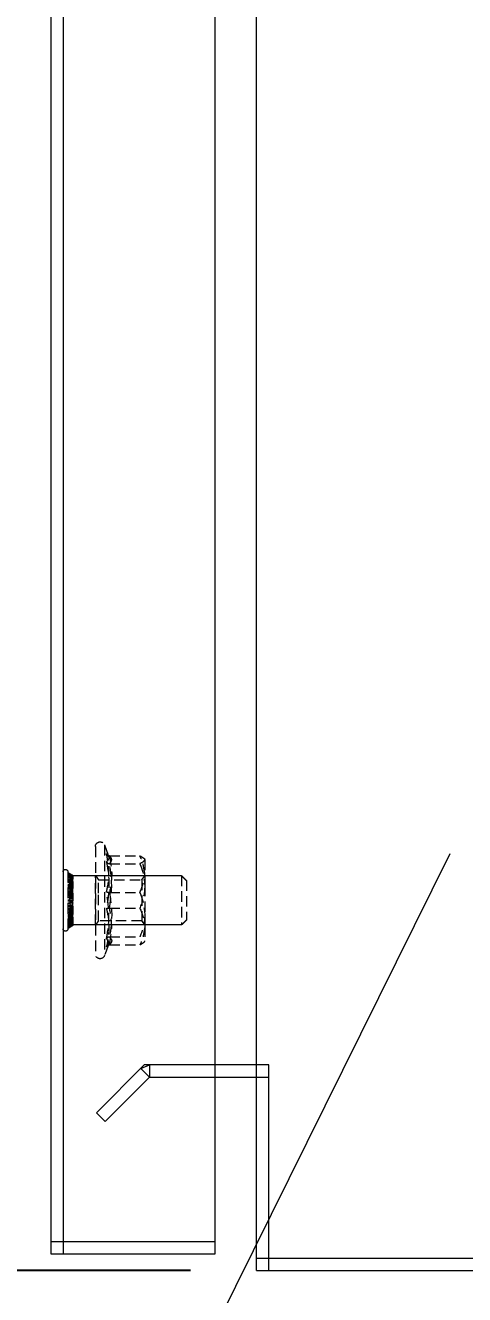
# Model space of a CAD drawing. Header units: millimetres. Extents: x 2263 to 4834, y 1210 to 3036.
# Drawn here: x 4444.4 to 4497.7, y 2255.4 to 2409.7 of the extents above; entities that cross this region are included whole.
import ezdxf

# ---------------------------------------------------------------- set-up
doc = ezdxf.new("R2010")
doc.units = ezdxf.units.MM
doc.linetypes.add('HIDDEN', pattern=[1.905, 1.27, -0.635])
for name, color, linetype in [('AMLAYER_BENDLINE_BACK', 1, 'HIDDEN'), ('BUSBAR', 3, 'Continuous'), ('GR1-1', 3, 'Continuous')]:
    doc.layers.add(name, color=color, linetype=linetype)
doc.styles.add('TAMCO', font='cordia.shx', dxfattribs={"width": 0.8, "height": 25})
doc.dimstyles.new('TAMCO', dxfattribs={"dimtxt": 25, "dimasz": 12, "dimexe": 4, "dimexo": 8, "dimgap": 7, "dimtad": 2, "dimdec": 1, "dimdsep": 46, "dimtxsty": 'TAMCO', "dimblk": 'OPEN30', "dimcen": 2.5, "dimclrd": 4, "dimclre": 4, "dimclrt": 3, "dimadec": 0, "dimazin": 0, "dimtfac": 1, "dimtdec": 1, "dimtmove": 0, "dimatfit": 3, "dimldrblk": 'OPEN30', "dimfxl": 1, "dimarcsym": 0})

# ---------------------------------------------------------------- blocks, each defined once
blk = doc.blocks.new('_Open30')
at = {"color": 0, "linetype": 'ByBlock', "lineweight": -2}
for p, q in [((-1, 0.268), (0, 0)), ((0, 0), (-1, -0.268)), ((0, 0), (-1, 0))]:
    blk.add_line(p, q, dxfattribs=at)
blk = doc.blocks.new('*D40')
at = {"color": 4, "lineweight": -2}
for p, q in [((4439.44, 2675.33), (4390.23, 2675.33)), ((4394.23, 2663.33), (4394.23, 2272.33)), ((4439.44, 2260.33), (4390.23, 2260.33))]:
    blk.add_line(p, q, dxfattribs=at)
at = {"layer": 'DEFPOINTS', "color": 0}
for p in [(4447.44, 2675.33), (4394.23, 2260.33), (4447.44, 2260.33)]:
    blk.add_point(p, dxfattribs=at)
at = {"color": 4, "lineweight": -2, "xscale": 12, "yscale": 12, "zscale": 12}
for p, rotation in [((4394.23, 2675.33), 90), ((4394.23, 2260.33), 270)]:
    blk.add_blockref('_Open30', p, dxfattribs=dict(at, rotation=rotation))
at = {"color": 3, "lineweight": 9, "insert": (4374.73, 2467.83), "char_height": 25, "attachment_point": 5, "rotation": 90, "style": 'TAMCO'}
blk.add_mtext('415', dxfattribs=at)
blk = doc.blocks.new('*D53')
at = {"layer": 'BUSBAR', "color": 4, "lineweight": -2}
for p, q in [((4472.44, 2250.33), (4472.44, 2148.17)), ((4597.44, 2250.33), (4597.44, 2148.17)), ((4585.44, 2152.17), (4484.44, 2152.17))]:
    blk.add_line(p, q, dxfattribs=at)
at = {"layer": 'DEFPOINTS', "color": 0}
for p in [(4472.44, 2258.33), (4597.44, 2258.33), (4472.44, 2152.17)]:
    blk.add_point(p, dxfattribs=at)
at = {"layer": 'BUSBAR', "color": 4, "lineweight": -2, "xscale": 12, "yscale": 12, "zscale": 12, "rotation": 180}
blk.add_blockref('_Open30', (4472.44, 2152.17), dxfattribs=at)
at = {"layer": 'BUSBAR', "color": 4, "lineweight": -2, "xscale": 12, "yscale": 12, "zscale": 12}
blk.add_blockref('_Open30', (4597.44, 2152.17), dxfattribs=at)
at = {"layer": 'BUSBAR', "color": 3, "lineweight": 9, "insert": (4534.94, 2132.67), "char_height": 25, "attachment_point": 5, "style": 'TAMCO'}
blk.add_mtext('125', dxfattribs=at)
blk = doc.blocks.new('*D54')
at = {"layer": 'BUSBAR', "color": 4, "lineweight": -2}
for p, q in [((4464.44, 2708.33), (4335.65, 2708.33)), ((4339.65, 2696.33), (4339.65, 2270.33)), ((4464.44, 2258.33), (4335.65, 2258.33))]:
    blk.add_line(p, q, dxfattribs=at)
at = {"layer": 'DEFPOINTS', "color": 0}
for p in [(4472.44, 2708.33), (4339.65, 2258.33), (4472.44, 2258.33)]:
    blk.add_point(p, dxfattribs=at)
at = {"layer": 'BUSBAR', "color": 4, "lineweight": -2, "xscale": 12, "yscale": 12, "zscale": 12}
for p, rotation in [((4339.65, 2708.33), 90), ((4339.65, 2258.33), 270)]:
    blk.add_blockref('_Open30', p, dxfattribs=dict(at, rotation=rotation))
at = {"layer": 'BUSBAR', "color": 3, "lineweight": 9, "insert": (4320.15, 2483.33), "char_height": 25, "attachment_point": 5, "rotation": 90, "style": 'TAMCO'}
blk.add_mtext('450', dxfattribs=at)
blk = doc.blocks.new('6X10')
at = {"color": 1, "linetype": 'HIDDEN', "lineweight": 9}
for p, q in [((44520.8, -24180.64), (44520.8, -24186.64)), ((44534, -24180.63), (44534, -24180.78)), ((44534.38, -24180.65), (44534, -24180.65)), ((44534.38, -24180.65), (44534, -24180.65)), ((44534.6, -24180.58), (44534.38, -24180.58)), ((44534.6, -24180.63), (44534.38, -24180.63)), ((44534.38, -24180.63), (44534.38, -24180.78)), ((44534.6, -24180.64), (44534.38, -24180.64)), ((44534.6, -24180.69), (44534.38, -24180.69)), ((44534.6, -24180.19), (44534.6, -24187.1)), ((44535.2, -24180.19), (44535.2, -24187.1)), ((44520.2, -24181.24), (44520.2, -24186.05)), ((44534.38, -24180.69), (44534, -24180.69)), ((44534.38, -24180.73), (44534, -24180.73)), ((44534, -24180.78), (44534, -24180.75)), ((44534, -24180.75), (44534, -24181.09)), ((44534.38, -24180.77), (44534, -24180.77)), ((44534.38, -24180.82), (44534, -24180.82)), ((44534.38, -24180.93), (44534, -24180.93)), ((44534.38, -24181.01), (44534, -24181.01)), ((44534.38, -24181.09), (44534, -24181.09)), ((44534, -24181.36), (44534, -24181.09)), ((44534.38, -24181.18), (44534, -24181.18)), ((44534.38, -24181.36), (44534, -24181.36)), ((44534, -24181.36), (44534, -24182)), ((44534.38, -24181.47), (44534, -24181.47)), ((44534.38, -24181.58), (44534, -24181.58)), ((44534.38, -24181.71), (44534, -24181.71)), ((44534.38, -24181.94), (44534, -24181.94)), ((44534, -24182), (44534, -24182.21)), ((44534.38, -24182.08), (44534, -24182.08)), ((44534.38, -24182.21), (44534, -24182.21)), ((44534, -24182.79), (44534, -24182.21)), ((44534.6, -24180.71), (44534.38, -24180.71)), ((44534.6, -24180.71), (44534.38, -24180.71)), ((44534.6, -24180.75), (44534.38, -24180.75)), ((44534.38, -24180.75), (44534.38, -24181.36)), ((44534.38, -24180.75), (44534.38, -24180.78)), ((44534.6, -24180.78), (44534.38, -24180.78)), ((44534.6, -24180.81), (44534.38, -24180.81)), ((44534.6, -24180.9), (44534.38, -24180.9)), ((44534.6, -24181.11), (44534.38, -24181.11)), ((44534.6, -24181.17), (44534.38, -24181.17)), ((44534.6, -24181.36), (44534.38, -24181.36)), ((44534.38, -24181.58), (44534.38, -24181.36)), ((44534.6, -24181.43), (44534.38, -24181.43)), ((44534.38, -24182), (44534.38, -24181.58)), ((44534.6, -24181.69), (44534.38, -24181.69)), ((44534.6, -24181.93), (44534.38, -24181.93)), ((44534.6, -24182), (44534.38, -24182)), ((44534.38, -24182), (44534.38, -24182.91)), ((44534.38, -24182.36), (44534, -24182.36)), ((44534.38, -24182.63), (44534, -24182.63)), ((44534, -24182.79), (44534, -24182.91)), ((44534.38, -24182.79), (44534, -24182.79)), ((44534, -24182.91), (44534, -24183.69)), ((44534.38, -24182.95), (44534, -24182.95)), ((44534.38, -24183.11), (44534, -24183.11)), ((44534.38, -24183.4), (44534, -24183.4)), ((44534.38, -24183.57), (44534, -24183.57)), ((44534, -24184.34), (44534, -24183.69)), ((44534, -24183.69), (44534, -24183.72)), ((44534.38, -24183.72), (44534, -24183.72)), ((44534.6, -24182.25), (44534.38, -24182.25)), ((44534.6, -24182.55), (44534.38, -24182.55)), ((44534.6, -24182.64), (44534.38, -24182.64)), ((44534.38, -24183.57), (44534.38, -24182.91)), ((44534.6, -24182.91), (44534.38, -24182.91)), ((44534.38, -24182.95), (44534.38, -24182.91)), ((44534.6, -24183), (44534.38, -24183)), ((44534.6, -24183.32), (44534.38, -24183.32)), ((44534.38, -24183.6), (44534.38, -24183.57)), ((44534.38, -24183.6), (44534.38, -24183.69)), ((44534.6, -24183.6), (44534.38, -24183.6)), ((44534.6, -24183.69), (44534.38, -24183.69)), ((44534.38, -24183.69), (44534.38, -24184.65)), ((44534.38, -24183.89), (44534, -24183.89)), ((44534.38, -24184.18), (44534, -24184.18)), ((44534.38, -24184.34), (44534, -24184.34)), ((44534, -24184.34), (44534, -24184.38)), ((44534, -24184.38), (44534, -24184.5)), ((44534.38, -24184.5), (44534, -24184.5)), ((44534, -24184.5), (44534, -24184.65)), ((44534, -24184.65), (44534, -24185.36)), ((44534.38, -24184.66), (44534, -24184.66)), ((44534.38, -24184.93), (44534, -24184.93)), ((44534.38, -24185.08), (44534, -24185.08)), ((44534.38, -24185.21), (44534, -24185.21)), ((44534.6, -24183.97), (44534.38, -24183.97)), ((44534.6, -24184.29), (44534.38, -24184.29)), ((44534.6, -24184.38), (44534.38, -24184.38)), ((44534.38, -24185.08), (44534.38, -24184.65)), ((44534.6, -24184.65), (44534.38, -24184.65)), ((44534.6, -24184.74), (44534.38, -24184.74)), ((44534.6, -24185.04), (44534.38, -24185.04)), ((44534.38, -24185.21), (44534.38, -24185.08)), ((44534.38, -24185.36), (44534.38, -24185.21)), ((44534.6, -24185.29), (44534.38, -24185.29)), ((44534.38, -24185.35), (44534, -24185.35)), ((44534, -24185.71), (44534, -24185.36)), ((44534.38, -24185.58), (44534, -24185.58)), ((44534.38, -24185.71), (44534, -24185.71)), ((44534, -24185.71), (44534, -24185.82)), ((44534.38, -24185.82), (44534, -24185.82)), ((44534, -24185.82), (44534, -24186.12)), ((44534.38, -24185.93), (44534, -24185.93)), ((44534.38, -24186.11), (44534, -24186.11)), ((44534, -24186.12), (44534, -24186.58)), ((44534.38, -24186.2), (44534, -24186.2)), ((44534.38, -24186.28), (44534, -24186.28)), ((44534.38, -24186.36), (44534, -24186.36)), ((44534.38, -24186.47), (44534, -24186.47)), ((44534.38, -24186.52), (44534, -24186.52)), ((44534.38, -24186.56), (44534, -24186.56)), ((44534, -24186.58), (44534, -24186.71)), ((44534.38, -24186.6), (44534, -24186.6)), ((44534.38, -24186.63), (44534, -24186.63)), ((44534.38, -24186.64), (44534, -24186.64)), ((44534.38, -24185.36), (44534.38, -24186.12)), ((44534.6, -24185.36), (44534.38, -24185.36)), ((44534.6, -24185.6), (44534.38, -24185.6)), ((44534.6, -24185.86), (44534.38, -24185.86)), ((44534.6, -24185.93), (44534.38, -24185.93)), ((44534.38, -24186.2), (44534.38, -24186.12)), ((44534.6, -24186.12), (44534.38, -24186.12)), ((44534.6, -24186.18), (44534.38, -24186.18)), ((44534.38, -24186.28), (44534.38, -24186.2)), ((44534.38, -24186.58), (44534.38, -24186.28)), ((44534.6, -24186.38), (44534.38, -24186.38)), ((44534.6, -24186.54), (44534.38, -24186.54)), ((44534.38, -24186.58), (44534.38, -24186.93)), ((44534.6, -24186.58), (44534.38, -24186.58)), ((44534.6, -24186.71), (44534.38, -24186.71)), ((44534.6, -24186.83), (44534.38, -24186.83)), ((44534.6, -24186.86), (44534.38, -24186.86)), ((44534.6, -24186.93), (44534.38, -24186.93)), ((44534.6, -24186.95), (44534.41, -24186.95)), ((44534.6, -24187), (44534.49, -24187)), ((44534.6, -24187.01), (44534.52, -24187.01))]:
    blk.add_line(p, q, dxfattribs=at)
for centre, start, end in [((44534.9, -24180.19), 0, 180), ((44534.9, -24187.1), 180, 0)]:
    blk.add_arc(centre, 0.297, start, end, dxfattribs=at)
for points, degree in [([(44520.8, -24180.64), (44520.2, -24181.24)], 1), ([(44534.38, -24180.64), (44534, -24180.64)], 1), ([(44534.6, -24180.63), (44534.38, -24180.63)], 1), ([(44535.2, -24180.2), (44535.2, -24180.2)], 1), ([(44520.2, -24186.05), (44520.8, -24186.64)], 1), ([(44534, -24186.64), (44534.38, -24186.64)], 1), ([(44534.6, -24186.84), (44534.49, -24186.77), (44534.37, -24186.83), (44534.25, -24186.86)], 3), ([(44534.28, -24186.87), (44534.39, -24186.83), (44534.5, -24186.79), (44534.6, -24186.85)], 3), ([(44534.28, -24186.87), (44534.39, -24186.88), (44534.5, -24186.94), (44534.6, -24187.01)], 3), ([(44534.52, -24187.01), (44534.6, -24187.01)], 1), ([(44535.2, -24187.09), (44535.2, -24187.09)], 1)]:
    blk.add_open_spline(points, degree=degree, dxfattribs=at)
at = {"color": 1, "lineweight": 9}
for points in [[(44534, -24180.64), (44520.8, -24180.64)], [(44520.8, -24186.64), (44534, -24186.64)]]:
    blk.add_open_spline(points, degree=1, dxfattribs=at)
at = {"color": 1, "linetype": 'HIDDEN', "lineweight": 9}
for points, knots in [([(44534.6, -24180.26), (44534.53, -24180.31), (44534.33, -24180.43), (44534.13, -24180.55), (44534, -24180.63)], [0, 0, 0, 0, 0.374628, 1, 1, 1, 1]), ([(44534, -24180.64), (44534.12, -24180.58), (44534.32, -24180.46), (44534.52, -24180.33), (44534.6, -24180.28)], [0, 0, 0, 0, 0.559493, 1, 1, 1, 1]), ([(44534.6, -24180.34), (44534.53, -24180.38), (44534.33, -24180.5), (44534.13, -24180.62), (44534, -24180.69)], [0, 0, 0, 0, 0.374625, 1, 1, 1, 1]), ([(44534, -24180.71), (44534.13, -24180.63), (44534.33, -24180.51), (44534.53, -24180.39), (44534.6, -24180.34)], [0, 0, 0, 0, 0.625374, 1, 1, 1, 1]), ([(44534, -24180.78), (44534.12, -24180.72), (44534.32, -24180.6), (44534.52, -24180.49), (44534.6, -24180.44)], [0, 0, 0, 0, 0.559495, 1, 1, 1, 1]), ([(44534.6, -24180.45), (44534.52, -24180.5), (44534.32, -24180.62), (44534.12, -24180.74), (44534, -24180.81)], [0, 0, 0, 0, 0.440506, 1, 1, 1, 1]), ([(44534.6, -24180.76), (44534.53, -24180.8), (44534.33, -24180.55), (44534.13, -24180.65), (44534, -24180.71)], [0, 0, 0, 0, 0.374628, 1, 1, 1, 1]), ([(44534.6, -24180.76), (44534.52, -24180.81), (44534.32, -24180.57), (44534.12, -24180.69), (44534, -24180.75)], [0, 0, 0, 0, 0.440505, 1, 1, 1, 1]), ([(44534, -24180.9), (44534.13, -24180.85), (44534.33, -24180.76), (44534.53, -24180.67), (44534.6, -24180.63)], [0, 0, 0, 0, 0.625372, 1, 1, 1, 1]), ([(44534.11, -24180.56), (44534.2, -24180.58), (44534.37, -24180.72), (44534.53, -24180.62), (44534.6, -24180.58)], [0.1790506, 0.1790506, 0.1790506, 0.1790506, 0.6253726, 1, 1, 1, 1]), ([(44534.6, -24180.86), (44534.53, -24180.89), (44534.33, -24180.97), (44534.13, -24181.05), (44534, -24181.11)], [0, 0, 0, 0, 0.374627, 1, 1, 1, 1]), ([(44534, -24181.17), (44534.13, -24181.11), (44534.33, -24181.01), (44534.53, -24180.91), (44534.6, -24180.87)], [0, 0, 0, 0, 0.625375, 1, 1, 1, 1]), ([(44534, -24181.36), (44534.13, -24181.32), (44534.33, -24181.25), (44534.53, -24181.17), (44534.6, -24181.15)], [0, 0, 0, 0, 0.625374, 1, 1, 1, 1]), ([(44534.6, -24181.16), (44534.53, -24181.19), (44534.33, -24181.28), (44534.13, -24181.37), (44534, -24181.43)], [0, 0, 0, 0, 0.374628, 1, 1, 1, 1]), ([(44534, -24181.69), (44534.13, -24181.63), (44534.33, -24181.55), (44534.53, -24181.47), (44534.6, -24181.44)], [0, 0, 0, 0, 0.625372, 1, 1, 1, 1]), ([(44534.6, -24181.77), (44534.41, -24181.82), (44534.21, -24181.87), (44534.01, -24181.92), (44534, -24181.93)], [0, 0, 0, 0, 0.950163, 1, 1, 1, 1]), ([(44534.6, -24181.78), (44534.53, -24181.81), (44534.33, -24181.88), (44534.13, -24181.95), (44534, -24182)], [0, 0, 0, 0, 0.374626, 1, 1, 1, 1]), ([(44534, -24182.25), (44534.13, -24182.23), (44534.33, -24182.19), (44534.53, -24182.15), (44534.6, -24182.14)], [0, 0, 0, 0, 0.625372, 1, 1, 1, 1]), ([(44534.6, -24182.48), (44534.52, -24182.49), (44534.32, -24182.51), (44534.12, -24182.54), (44534, -24182.55)], [0, 0, 0, 0, 0.440506, 1, 1, 1, 1]), ([(44534, -24182.64), (44534.01, -24182.64), (44534.21, -24182.59), (44534.41, -24182.54), (44534.6, -24182.49)], [0, 0, 0, 0, 0.049836, 1, 1, 1, 1]), ([(44534, -24182.91), (44534.13, -24182.9), (44534.33, -24182.89), (44534.53, -24182.87), (44534.6, -24182.87)], [0, 0, 0, 0, 0.625373, 1, 1, 1, 1]), ([(44534.6, -24182.88), (44534.53, -24182.9), (44534.33, -24182.94), (44534.13, -24182.97), (44534, -24183)], [0, 0, 0, 0, 0.374622, 1, 1, 1, 1]), ([(44534, -24183.32), (44534.12, -24183.3), (44534.32, -24183.28), (44534.52, -24183.25), (44534.6, -24183.24)], [0, 0, 0, 0, 0.559496, 1, 1, 1, 1]), ([(44534.6, -24183.64), (44534.53, -24183.64), (44534.33, -24183.62), (44534.13, -24183.61), (44534, -24183.6)], [0, 0, 0, 0, 0.374629, 1, 1, 1, 1]), ([(44534.6, -24183.65), (44534.53, -24183.65), (44534.33, -24183.66), (44534.13, -24183.68), (44534, -24183.69)], [0, 0, 0, 0, 0.374629, 1, 1, 1, 1]), ([(44534, -24183.97), (44534.01, -24183.97), (44534.21, -24184), (44534.41, -24184.02), (44534.6, -24184.05)], [0, 0, 0, 0, 0.049836, 1, 1, 1, 1]), ([(44534.6, -24184.41), (44534.53, -24184.39), (44534.33, -24184.35), (44534.13, -24184.32), (44534, -24184.29)], [0, 0, 0, 0, 0.374627, 1, 1, 1, 1]), ([(44534, -24184.38), (44534.13, -24184.39), (44534.33, -24184.4), (44534.53, -24184.42), (44534.6, -24184.42)], [0, 0, 0, 0, 0.625373, 1, 1, 1, 1]), ([(44534, -24184.65), (44534.12, -24184.68), (44534.32, -24184.73), (44534.52, -24184.78), (44534.6, -24184.8)], [0, 0, 0, 0, 0.559496, 1, 1, 1, 1]), ([(44534.6, -24184.81), (44534.41, -24184.79), (44534.21, -24184.76), (44534.01, -24184.74), (44534, -24184.74)], [0, 0, 0, 0, 0.950164, 1, 1, 1, 1]), ([(44534, -24185.04), (44534.13, -24185.06), (44534.33, -24185.1), (44534.53, -24185.14), (44534.6, -24185.15)], [0, 0, 0, 0, 0.625375, 1, 1, 1, 1]), ([(44534.6, -24185.51), (44534.53, -24185.48), (44534.33, -24185.41), (44534.13, -24185.34), (44534, -24185.29)], [0, 0, 0, 0, 0.374626, 1, 1, 1, 1]), ([(44534.6, -24185.51), (44534.52, -24185.49), (44534.32, -24185.44), (44534.12, -24185.39), (44534, -24185.36)], [0, 0, 0, 0, 0.440506, 1, 1, 1, 1]), ([(44534, -24185.6), (44534.13, -24185.65), (44534.33, -24185.74), (44534.53, -24185.82), (44534.6, -24185.85)], [0, 0, 0, 0, 0.625376, 1, 1, 1, 1]), ([(44534.6, -24186.13), (44534.53, -24186.1), (44534.33, -24186.01), (44534.13, -24185.92), (44534, -24185.86)], [0, 0, 0, 0, 0.374626, 1, 1, 1, 1]), ([(44534, -24185.93), (44534.13, -24185.97), (44534.33, -24186.04), (44534.53, -24186.12), (44534.6, -24186.14)], [0, 0, 0, 0, 0.625374, 1, 1, 1, 1]), ([(44534, -24186.12), (44534.13, -24186.18), (44534.33, -24186.28), (44534.53, -24186.38), (44534.6, -24186.42)], [0, 0, 0, 0, 0.625373, 1, 1, 1, 1]), ([(44534.6, -24186.43), (44534.53, -24186.4), (44534.33, -24186.32), (44534.13, -24186.23), (44534, -24186.18)], [0, 0, 0, 0, 0.37463, 1, 1, 1, 1]), ([(44534, -24186.38), (44534.13, -24186.44), (44534.33, -24186.53), (44534.53, -24186.62), (44534.6, -24186.66)], [0, 0, 0, 0, 0.625374, 1, 1, 1, 1]), ([(44534.6, -24186.88), (44534.41, -24186.77), (44534.21, -24186.66), (44534.01, -24186.55), (44534, -24186.54)], [0, 0, 0, 0, 0.950164, 1, 1, 1, 1]), ([(44534.6, -24186.88), (44534.53, -24186.84), (44534.33, -24186.74), (44534.13, -24186.64), (44534, -24186.58)], [0, 0, 0, 0, 0.374625, 1, 1, 1, 1]), ([(44534, -24186.71), (44534.13, -24186.78), (44534.33, -24186.9), (44534.53, -24187.02), (44534.6, -24187.06)], [0, 0, 0, 0, 0.625372, 1, 1, 1, 1]), ([(44534.6, -24187.03), (44534.53, -24186.98), (44534.39, -24186.9), (44534.26, -24186.82), (44534.19, -24186.82)], [0, 0, 0, 0, 0.3746281, 0.6864114, 0.6864114, 0.6864114, 0.6864114]), ([(44534.29, -24186.88), (44534.32, -24186.87), (44534.43, -24186.84), (44534.53, -24186.9), (44534.6, -24186.95)], [0.4828472, 0.4828472, 0.4828472, 0.4828472, 0.6253746, 1, 1, 1, 1]), ([(44534.6, -24186.95), (44534.53, -24186.91), (44534.43, -24186.85), (44534.33, -24186.88), (44534.31, -24186.89)], [0, 0, 0, 0, 0.3746265, 0.4980991, 0.4980991, 0.4980991, 0.4980991])]:
    blk.add_open_spline(points, degree=3, knots=knots, dxfattribs=at)
at = {"layer": 'AMLAYER_BENDLINE_BACK', "color": 1, "lineweight": 9}
for p, q in [((44530.16, -24176.93), (44530.16, -24190.36)), ((44531.26, -24177.11), (44531.26, -24190.18)), ((44525.26, -24178.71), (44525.26, -24181.89)), ((44529.55, -24178.24), (44525.86, -24178.24)), ((44529.55, -24179.19), (44525.86, -24179.19)), ((44531.24, -24186.64), (44531.24, -24180.64)), ((44525.26, -24181.89), (44525.26, -24186.82)), ((44525.61, -24181.14), (44525.61, -24186.14)), ((44530.89, -24182.77), (44530.89, -24181.14)), ((44529.55, -24182.7), (44525.86, -24182.7)), ((44530.89, -24186.14), (44530.89, -24182.77)), ((44529.55, -24184.59), (44525.86, -24184.59)), ((44525.26, -24186.82), (44525.26, -24188.64)), ((44529.55, -24188.1), (44525.86, -24188.1)), ((44529.55, -24189.05), (44525.86, -24189.05))]:
    blk.add_line(p, q, dxfattribs=at)
for centre, start, end in [((44530.7, -24177.11), 0, 160), ((44530.7, -24190.18), 200, 0)]:
    blk.add_arc(centre, 0.567, start, end, dxfattribs=at)
for points in [[(44530.16, -24176.92), (44529.66, -24178.31)], [(44529.82, -24178.14), (44529.83, -24178.12)], [(44525.61, -24181.14), (44525.26, -24180.64)], [(44531.24, -24180.64), (44530.89, -24181.14)], [(44531.26, -24180.64), (44531.24, -24180.64)], [(44530.89, -24181.14), (44525.61, -24181.14)], [(44525.26, -24186.64), (44525.61, -24186.14)], [(44525.61, -24186.14), (44530.89, -24186.14)], [(44530.89, -24186.14), (44531.24, -24186.64)], [(44531.24, -24186.64), (44531.26, -24186.64)], [(44529.67, -24188.99), (44529.66, -24188.97)], [(44529.66, -24188.98), (44530.16, -24190.37)], [(44529.83, -24189.17), (44529.79, -24189.13)]]:
    blk.add_open_spline(points, degree=1, dxfattribs=at)
for points, knots in [([(44525.86, -24178.24), (44525.59, -24178.38), (44525.28, -24178.53), (44525.26, -24178.7), (44525.26, -24178.71)], [0, 0, 0, 0, 0.896037, 1, 1, 1, 1]), ([(44525.26, -24180.47), (44525.34, -24179.86), (44525.44, -24179.09), (44525.79, -24178.38), (44525.86, -24178.24)], [0, 0, 0, 0, 0.801464, 1, 1, 1, 1]), ([(44525.26, -24178.71), (44525.34, -24178.84), (44525.44, -24179), (44525.79, -24179.16), (44525.86, -24179.19)], [0, 0, 0, 0, 0.801462, 1, 1, 1, 1]), ([(44529.55, -24179.19), (44529.42, -24179.03), (44529.15, -24178.71), (44529.41, -24178.4), (44529.55, -24178.24)], [0, 0, 0, 0, 0.492148, 1, 1, 1, 1]), ([(44529.55, -24178.24), (44529.42, -24178.97), (44529.15, -24180.46), (44529.41, -24181.94), (44529.55, -24182.7)], [0, 0, 0, 0, 0.492148, 1, 1, 1, 1]), ([(44529.55, -24178.24), (44529.59, -24178.23), (44529.67, -24178.23), (44529.78, -24178.17), (44529.86, -24178.08), (44529.91, -24178.01), (44529.92, -24177.97), (44529.92, -24177.96)], [0, 0, 0, 0, 0.236183, 0.471396, 0.73246, 0.992086, 1, 1, 1, 1]), ([(44529.92, -24178.96), (44529.92, -24178.96), (44529.91, -24178.99), (44529.86, -24179.06), (44529.78, -24179.13), (44529.67, -24179.18), (44529.59, -24179.18), (44529.55, -24179.19)], [0, 0, 0, 0, 0.007913, 0.26753, 0.528598, 0.763816, 1, 1, 1, 1]), ([(44529.92, -24177.96), (44529.88, -24178.01), (44529.67, -24178.21), (44529.53, -24178.56), (44529.8, -24178.83), (44529.92, -24178.96)], [0, 0, 0, 0, 0.118084, 0.592259, 1, 1, 1, 1]), ([(44529.92, -24182.65), (44529.88, -24182.47), (44529.67, -24181.56), (44529.53, -24179.98), (44529.8, -24178.6), (44529.92, -24177.96)], [0, 0, 0, 0, 0.118083, 0.592258, 1, 1, 1, 1]), ([(44529.92, -24178.96), (44529.88, -24179.18), (44529.67, -24180.3), (44529.53, -24182.22), (44529.8, -24183.87), (44529.92, -24184.64)], [0, 0, 0, 0, 0.118083, 0.592258, 1, 1, 1, 1]), ([(44529.64, -24178.35), (44529.64, -24178.35), (44529.64, -24178.33), (44529.66, -24178.26), (44529.8, -24178.15), (44529.82, -24178.14)], [0, 0, 0, 0, 0.006763, 0.854115, 1, 1, 1, 1]), ([(44525.86, -24179.19), (44525.77, -24179.41), (44525.42, -24180.28), (44525.33, -24181.21), (44525.26, -24181.89)], [0, 0, 0, 0, 0.263254, 1, 1, 1, 1]), ([(44525.86, -24182.7), (44525.59, -24182.04), (44525.28, -24181.31), (44525.26, -24180.55), (44525.26, -24180.47)], [0, 0, 0, 0, 0.896037, 1, 1, 1, 1]), ([(44529.55, -24184.59), (44529.42, -24183.71), (44529.15, -24181.9), (44529.41, -24180.1), (44529.55, -24179.19)], [0, 0, 0, 0, 0.492148, 1, 1, 1, 1]), ([(44525.26, -24181.89), (44525.27, -24182.03), (44525.29, -24182.92), (44525.55, -24183.83), (44525.85, -24184.56), (44525.86, -24184.59)], [0, 0, 0, 0, 0.148485, 0.965571, 1, 1, 1, 1]), ([(44525.86, -24182.7), (44525.77, -24182.93), (44525.42, -24183.79), (44525.33, -24184.72), (44525.26, -24185.4)], [0, 0, 0, 0, 0.263254, 1, 1, 1, 1]), ([(44529.55, -24182.7), (44529.42, -24183.58), (44529.15, -24185.39), (44529.41, -24187.19), (44529.55, -24188.1)], [0, 0, 0, 0, 0.492148, 1, 1, 1, 1]), ([(44529.55, -24182.7), (44529.59, -24182.7), (44529.67, -24182.7), (44529.78, -24182.68), (44529.86, -24182.67), (44529.91, -24182.66), (44529.92, -24182.65), (44529.92, -24182.65)], [0, 0, 0, 0, 0.236186, 0.471401, 0.732468, 0.992093, 1, 1, 1, 1]), ([(44529.92, -24188.33), (44529.88, -24188.11), (44529.67, -24186.99), (44529.53, -24185.07), (44529.8, -24183.42), (44529.92, -24182.65)], [0, 0, 0, 0, 0.118083, 0.592259, 1, 1, 1, 1]), ([(44525.86, -24184.59), (44525.59, -24185.25), (44525.28, -24185.98), (44525.26, -24186.74), (44525.26, -24186.82)], [0, 0, 0, 0, 0.896036, 1, 1, 1, 1]), ([(44529.55, -24189.05), (44529.42, -24188.32), (44529.15, -24186.83), (44529.41, -24185.35), (44529.55, -24184.59)], [0, 0, 0, 0, 0.492149, 1, 1, 1, 1]), ([(44529.92, -24184.64), (44529.92, -24184.64), (44529.91, -24184.63), (44529.86, -24184.62), (44529.78, -24184.6), (44529.67, -24184.59), (44529.59, -24184.59), (44529.55, -24184.59)], [0, 0, 0, 0, 0.007907, 0.267531, 0.528599, 0.763814, 1, 1, 1, 1]), ([(44529.92, -24184.64), (44529.88, -24184.82), (44529.67, -24185.73), (44529.53, -24187.3), (44529.8, -24188.69), (44529.92, -24189.32)], [0, 0, 0, 0, 0.118083, 0.592258, 1, 1, 1, 1]), ([(44525.26, -24185.4), (44525.27, -24185.54), (44525.29, -24186.43), (44525.55, -24187.34), (44525.85, -24188.07), (44525.86, -24188.1)], [0, 0, 0, 0, 0.148485, 0.965571, 1, 1, 1, 1]), ([(44525.26, -24186.82), (44525.34, -24187.43), (44525.44, -24188.2), (44525.79, -24188.91), (44525.86, -24189.05)], [0, 0, 0, 0, 0.801462, 1, 1, 1, 1]), ([(44529.55, -24188.1), (44529.42, -24188.26), (44529.15, -24188.57), (44529.41, -24188.89), (44529.55, -24189.05)], [0, 0, 0, 0, 0.492148, 1, 1, 1, 1]), ([(44529.55, -24188.1), (44529.59, -24188.11), (44529.67, -24188.11), (44529.78, -24188.16), (44529.86, -24188.23), (44529.91, -24188.3), (44529.92, -24188.33), (44529.92, -24188.33)], [0, 0, 0, 0, 0.236185, 0.471399, 0.732462, 0.992087, 1, 1, 1, 1]), ([(44529.78, -24189.14), (44529.69, -24188.99), (44529.52, -24188.71), (44529.79, -24188.46), (44529.92, -24188.33)], [0, 0, 0, 0, 0.500552, 1, 1, 1, 1]), ([(44525.86, -24189.05), (44525.59, -24188.91), (44525.28, -24188.76), (44525.26, -24188.59), (44525.26, -24188.58)], [0, 0, 0, 0, 0.896037, 1, 1, 1, 1]), ([(44529.92, -24189.32), (44529.92, -24189.32), (44529.91, -24189.28), (44529.86, -24189.21), (44529.78, -24189.12), (44529.67, -24189.06), (44529.59, -24189.05), (44529.55, -24189.05)], [0, 0, 0, 0, 0.007914, 0.267531, 0.5286, 0.763815, 1, 1, 1, 1])]:
    blk.add_open_spline(points, degree=3, knots=knots, dxfattribs=at)
blk = doc.blocks.new('*D37')
at = {"layer": 'BUSBAR', "color": 4, "lineweight": -2}
for p, q in [((4502.44, 2305.33), (4502.44, 2211.72)), ((4472.44, 2250.33), (4472.44, 2211.72)), ((4460.44, 2215.72), (4448.44, 2215.72)), ((4472.44, 2215.72), (4502.44, 2215.72)), ((4514.44, 2215.72), (4573.06, 2215.72))]:
    blk.add_line(p, q, dxfattribs=at)
at = {"layer": 'DEFPOINTS', "color": 0}
for p in [(4502.44, 2313.33), (4472.44, 2258.33), (4472.44, 2215.72)]:
    blk.add_point(p, dxfattribs=at)
at = {"layer": 'BUSBAR', "color": 4, "lineweight": -2, "xscale": 12, "yscale": 12, "zscale": 12}
blk.add_blockref('_Open30', (4472.44, 2215.72), dxfattribs=at)
at = {"layer": 'BUSBAR', "color": 4, "lineweight": -2, "xscale": 12, "yscale": 12, "zscale": 12, "rotation": 180}
blk.add_blockref('_Open30', (4502.44, 2215.72), dxfattribs=at)
at = {"layer": 'BUSBAR', "color": 3, "lineweight": 9, "insert": (4549.87, 2196.22), "char_height": 25, "attachment_point": 5, "style": 'TAMCO'}
blk.add_mtext('30', dxfattribs=at)

msp = doc.modelspace()

# ---------------------------------------------------------------- linework, layer by layer
at = {"lineweight": 9}
for p, q in [((4447.44, 2675.33), (4447.44, 2260.33)), ((4448.94, 2675.33), (4448.94, 2260.33)), ((4467.44, 2260.33), (4467.44, 2675.33)), ((4472.44, 2258.33), (4472.44, 2648.33)), ((4458.82, 2283.33), (4453, 2277.51)), ((4458.38, 2282.89), (4459.44, 2283.33)), ((4459.44, 2281.83), (4458.38, 2282.89)), ((4473.94, 2283.33), (4458.82, 2283.33)), ((4459.44, 2283.33), (4459.44, 2281.83)), ((4472.44, 2258.33), (4472.44, 2283.33)), ((4473.94, 2258.33), (4473.94, 2283.33)), ((4459.44, 2281.83), (4454.06, 2276.45)), ((4459.44, 2281.83), (4473.94, 2281.83)), ((4454.06, 2276.45), (4453, 2277.51)), ((4447.44, 2261.83), (4467.44, 2261.83)), ((4447.44, 2260.33), (4467.44, 2260.33)), ((4472.44, 2259.83), (4597.44, 2259.83)), ((4472.44, 2258.33), (4597.44, 2258.33))]:
    msp.add_line(p, q, dxfattribs=at)
at = {"layer": 'BUSBAR', "color": 2, "lineweight": 9}
msp.add_line((4495.96, 2308.98), (4416.72, 2149.15), dxfattribs=at)
at = {"layer": 'GR1-1', "color": 0, "linetype": 'Continuous', "lineweight": 9}
for p, q in [((4472.44, 2259.83), (4597.44, 2259.83)), ((4473.74, 2259.83), (4475.24, 2259.83))]:
    msp.add_line(p, q, dxfattribs=at)

# ---------------------------------------------------------------- block references
at = {"layer": 'BUSBAR', "color": 2, "lineweight": 9, "xscale": -1}
msp.add_blockref('6X10', (48984.14, 26486.97), dxfattribs=at)

# ---------------------------------------------------------------- dimensions: what is measured, and where the dimension line sits
at = {"lineweight": 9}
dim = msp.add_linear_dim(base=(4394.23, 2260.33), p1=(4447.44, 2675.33), p2=(4447.44, 2260.33), angle=90, dimstyle='TAMCO', dxfattribs=at)
dim.commit()
dim.dimension.update_dxf_attribs({"geometry": '*D40', "text_midpoint": (4374.73, 2467.83)})
at = {"layer": 'BUSBAR', "color": 2, "lineweight": 9}
dim = msp.add_linear_dim(base=(4339.65, 2258.33), p1=(4472.44, 2708.33), p2=(4472.44, 2258.33), angle=90, dimstyle='TAMCO', dxfattribs=at)
dim.commit()
dim.dimension.update_dxf_attribs({"geometry": '*D54', "text_midpoint": (4320.15, 2483.33)})
dim = msp.add_linear_dim(base=(4472.44, 2215.72), p1=(4502.44, 2313.33), p2=(4472.44, 2258.33), dimstyle='TAMCO', dxfattribs=at)
dim.commit()
dim.dimension.update_dxf_attribs({"geometry": '*D37', "text_midpoint": (4549.87, 2215.72), "dimtype": 160})
dim = msp.add_linear_dim(base=(4472.44, 2152.17), p1=(4597.44, 2258.33), p2=(4472.44, 2258.33), dimstyle='TAMCO', dxfattribs=at)
dim.commit()
dim.dimension.update_dxf_attribs({"geometry": '*D53', "text_midpoint": (4534.94, 2132.67)})

doc.saveas('drawing.dxf')
